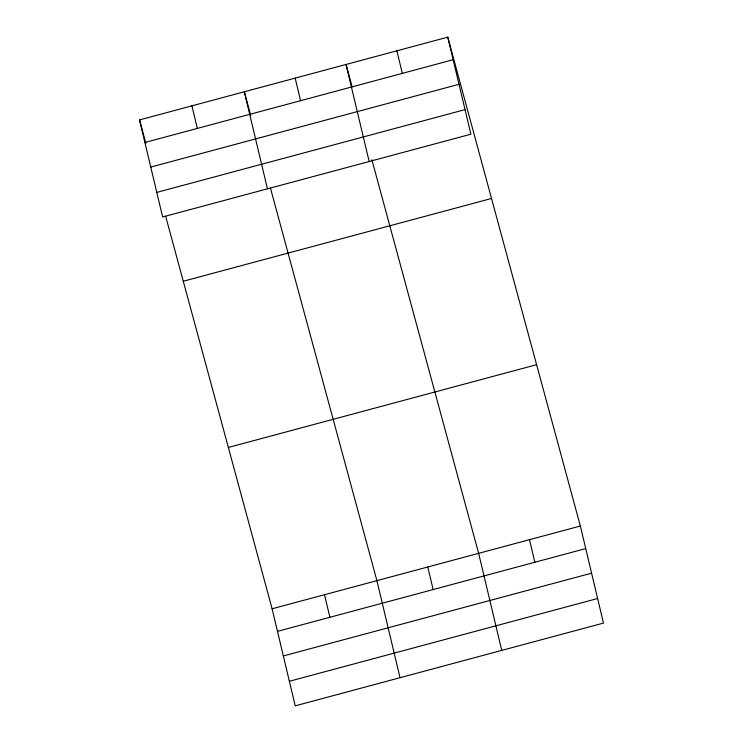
<?xml version="1.0" encoding="UTF-8"?>
<svg xmlns="http://www.w3.org/2000/svg" width="743" height="743" viewBox="0 0 743 743"><rect width="100%" height="100%" fill="white"/><g stroke="black" fill="none" stroke-linecap="round" stroke-linejoin="round"><path stroke-width="1.11" d="M447.769 37.15L470.895 134.214L162.643 216.975L139.526 119.911L447.769 37.15L580.357 526.025L603.474 623.089L295.231 705.85L272.105 608.786L165.652 216.259M144.904 142.489L453.146 59.728M150.755 167.073L459.007 84.303M156.792 192.4L465.034 109.63M183.28 281.244L491.522 198.474M228.352 447.453L536.604 364.692M272.105 608.786L580.357 526.025M277.483 631.355L585.735 548.594M283.343 655.939L591.586 573.178M289.371 681.266L597.623 598.505M352.126 86.866L346.043 64.465L369.169 161.528M371.871 159.689L478.631 553.331L501.757 650.404M250.707 115.304L244.326 91.77L267.452 188.843M270.452 188.118L376.915 580.645L400.031 677.709M139.526 119.911L145.907 143.436M529.49 539.678L534.867 562.256M396.911 50.803L402.288 73.381M427.773 566.993L433.15 589.561M295.185 78.117L300.562 100.695M324.505 594.716L329.883 617.284M191.926 105.84L197.304 128.418"/></g></svg>
